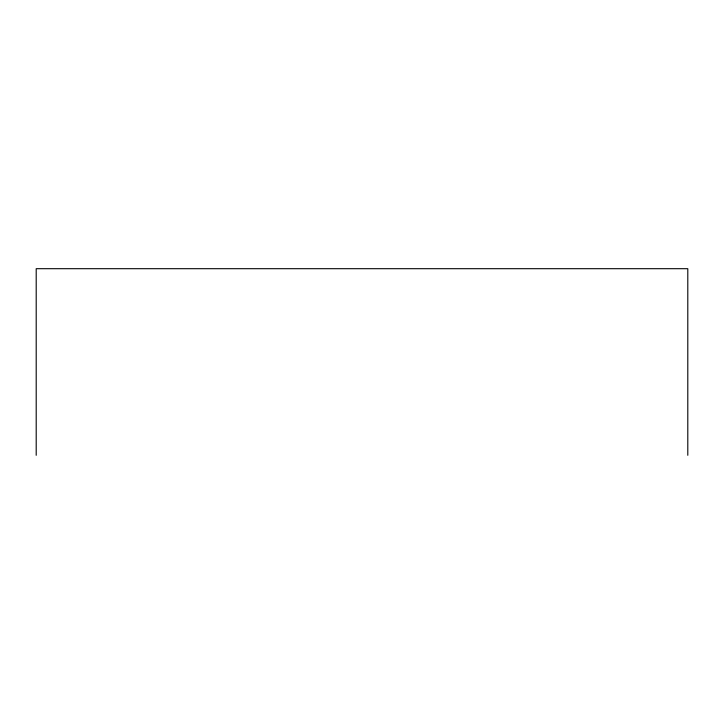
<?xml version="1.0" encoding="UTF-8"?>
<svg xmlns="http://www.w3.org/2000/svg" width="724" height="724" viewBox="0 0 724 724"><rect width="100%" height="100%" fill="white"/><g stroke="black" fill="none" stroke-linecap="round" stroke-linejoin="round"><path stroke-width="1.09" d="M687.8 455.306L687.8 268.695L36.2 268.695L36.2 455.306"/></g></svg>
